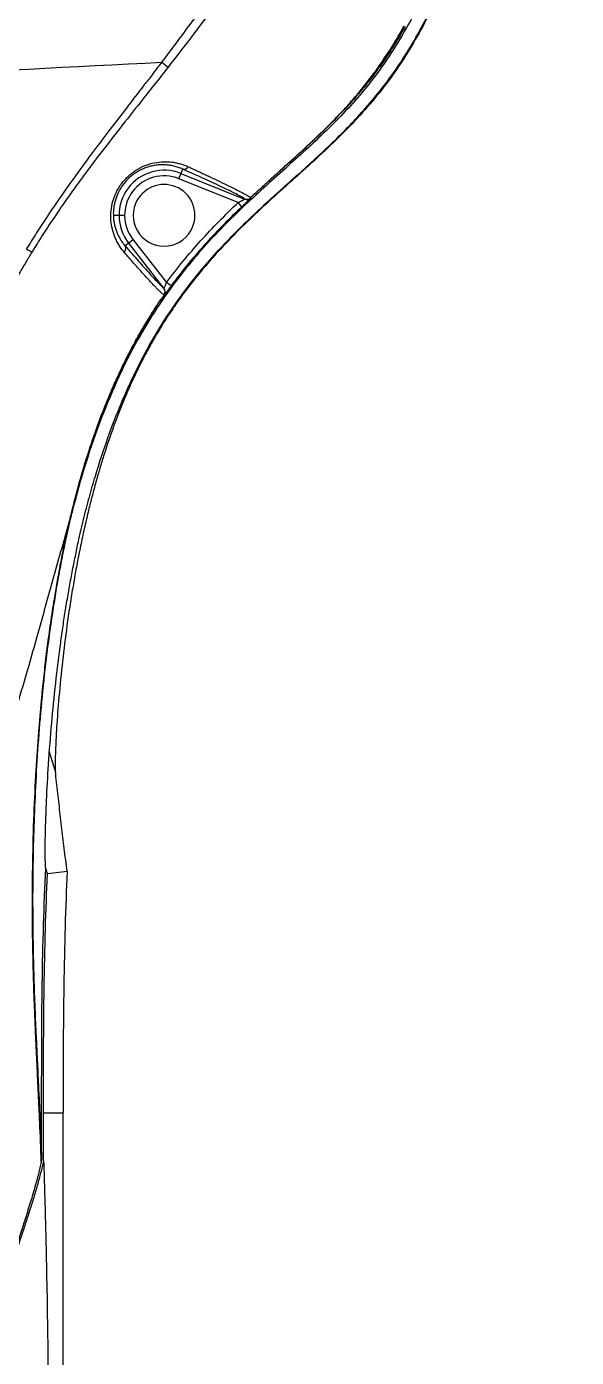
# Model space of a CAD drawing. Header units: millimetres. Extents: x -193 to 542, y 0 to 978.
# Drawn here: x 17.7 to 66.8, y 610.3 to 728.9 of the extents above; entities that cross this region are included whole.
import ezdxf

# ---------------------------------------------------------------- set-up
doc = ezdxf.new("R2010")
doc.units = ezdxf.units.MM

msp = doc.modelspace()

# ---------------------------------------------------------------- linework, layer by layer
at = {"color": 7, "linetype": 'Continuous', "lineweight": 25}
for p, q in [((29.8, 725.75), (30.36, 725.32)), ((31.31, 715.36), (31.66, 716.22)), ((31.5, 715.83), (37.17, 713.54)), ((36.6, 713.24), (31.31, 715.36)), ((36.94, 712.87), (36.6, 713.24)), ((26.48, 712.1), (25.48, 712.1)), ((27.23, 709.93), (26.53, 709.38)), ((29.98, 705.61), (26.84, 709.62)), ((27.23, 709.93), (30.22, 706.11)), ((30.63, 705.81), (30.22, 706.11)), ((20.31, 662.51), (19.78, 664.25)), ((19.6, 653.39), (19.44, 653.88)), ((18.91, 632.1), (19.08, 632.1)), ((19.08, 627.93), (19.08, 632.1)), ((19.25, 632.1), (21, 632.1)), ((19.25, 627.82), (19.25, 632.1)), ((21, 491.91), (21, 632.1))]:
    msp.add_line(p, q, dxfattribs=at)
at = {"color": 7, "linetype": 'Continuous', "lineweight": 25, "flags": 128}
for points in [[(37.17, 713.54), (37.17, 713.56), (37.17, 713.57)], [(37.69, 713.67), (37.7, 713.65), (37.7, 713.64)], [(21.35, 653.61), (20.37, 653.48), (19.6, 653.39)]]:
    msp.add_lwpolyline(points, dxfattribs=at)
at = {"color": 7, "linetype": 'Continuous', "lineweight": 25}
for centre, radius, start, end in [((30, 712.1), 4.02, 68.0651, 218.0651), ((30, 712.1), 3.52, 68.0651, 218.0651), ((31.75, 716.63), 0.424, 257.519, 333.2366), ((30, 712.1), 2.75, 337.4773, 157.4773), ((30, 712.1), 2.75, 157.4773, 337.4773), ((37.35, 714.03), 0.5, 248.2377, 312.8733), ((37.35, 714.03), 0.5, 248.1232, 312.8788), ((37.36, 714.01), 0.5, 248.1232, 312.886), ((24.25, 719.64), 12.39, 238.2724, 240.7997), ((26.14, 709.15), 0.451, 311.4728, 30.7457), ((29.59, 705.3), 0.5, 324.4963, 37.7271), ((29.6, 705.3), 0.498, 325.5976, 38.3895), ((29.59, 705.3), 0.504, 325.3736, 37.5733), ((27.37, 700.78), 0.0289, 280.3817, 311.2186), ((18.6, 632.11), 0.304, 335.0994, 357.8908), ((18.64, 631.36), 0.298, 334.7773, 357.8234)]:
    msp.add_arc(centre, radius, start, end, dxfattribs=at)
for points, knots in [([(29.8, 725.75), (31.16, 727.53), (32.49, 729.33), (34.42, 732.08), (35.05, 733), (36.29, 734.88), (36.89, 735.82), (38.64, 738.69), (39.72, 740.63), (41.72, 744.59), (42.63, 746.61), (44.24, 750.74), (44.95, 752.85), (45.86, 756.08), (46.13, 757.17), (46.63, 759.36), (46.85, 760.46), (47.24, 762.66), (47.42, 763.76), (47.64, 765.41), (47.71, 765.96), (47.84, 767.07), (47.9, 767.62), (48.05, 769.28), (48.15, 770.39), (48.34, 772.6), (49.22, 782.57), (50.09, 792.54), (51.64, 810.25), (52.42, 819.11), (53.39, 830.18), (53.59, 832.4), (53.88, 835.72), (53.98, 836.83), (54.17, 839.04), (54.27, 840.15), (54.42, 841.81), (54.46, 842.36), (54.55, 843.47), (54.58, 844.03), (54.65, 845.69), (54.67, 846.81), (54.63, 850.16), (54.48, 852.4), (54.13, 855.22), (54.05, 855.78), (53.87, 856.9), (53.59, 858.58), (53.23, 860.23), (52.43, 863.51), (51.77, 865.66), (50.22, 869.88), (49.32, 871.95), (47.79, 874.99), (47.25, 875.99), (46.12, 877.95), (45.52, 878.91), (43.67, 881.73), (42.34, 883.54), (39.46, 886.99), (37.92, 888.65), (35.46, 891.01), (34.61, 891.77), (32.89, 893.24), (32.02, 893.94), (29.33, 895.98), (27.47, 897.23), (23.6, 899.53), (21.6, 900.57), (17.44, 902.43), (15.33, 903.24), (8.9, 905.27), (4.49, 906.14), (-0.05, 906.5)], [0, 0, 0, 0, 0.03125, 0.03125, 0.046875, 0.046875, 0.0625, 0.0625, 0.09375, 0.09375, 0.125, 0.125, 0.15625, 0.15625, 0.171875, 0.171875, 0.1875, 0.1875, 0.203125, 0.203125, 0.210937, 0.210937, 0.21875, 0.21875, 0.234375, 0.234375, 0.25, 0.375, 0.375, 0.5, 0.5, 0.53125, 0.53125, 0.546875, 0.546875, 0.5625, 0.5625, 0.570312, 0.570312, 0.578125, 0.578125, 0.59375, 0.59375, 0.625, 0.625, 0.632812, 0.632812, 0.640625, 0.65625, 0.65625, 0.6875, 0.6875, 0.71875, 0.71875, 0.734375, 0.734375, 0.75, 0.75, 0.78125, 0.78125, 0.8125, 0.8125, 0.828125, 0.828125, 0.84375, 0.84375, 0.875, 0.875, 0.90625, 0.90625, 0.9375, 0.9375, 1, 1, 1, 1]), ([(0, 907.19), (0.25, 907.17), (0.75, 907.13), (1.49, 907.05), (2.23, 906.97), (2.96, 906.87), (3.69, 906.77), (4.41, 906.66), (5.13, 906.54), (5.84, 906.41), (6.55, 906.28), (7.25, 906.14), (7.95, 905.99), (8.64, 905.83), (9.32, 905.67), (10, 905.5), (10.68, 905.32), (11.35, 905.13), (12.01, 904.94), (12.67, 904.74), (13.32, 904.54), (13.97, 904.33), (14.61, 904.11), (15.24, 903.89), (15.87, 903.66), (16.5, 903.42), (17.12, 903.18), (17.73, 902.94), (18.34, 902.69), (18.94, 902.43), (19.54, 902.16), (20.13, 901.9), (20.72, 901.62), (21.3, 901.35), (21.87, 901.06), (22.44, 900.77), (23.01, 900.48), (23.57, 900.18), (24.12, 899.88), (24.67, 899.57), (25.21, 899.26), (27.46, 897.94), (31.33, 895.34), (36.48, 890.99), (41.21, 885.99), (44.97, 880.96), (48.08, 875.83), (50.76, 870.32), (53.26, 863.27), (54.61, 856.79), (55.14, 851.59), (55.26, 849.04), (55.28, 847.37), (55.28, 846.48), (55.26, 845.65), (55.23, 844.52), (55.16, 843.17), (55.01, 841.39), (54.82, 839.2), (54.57, 836.3), (54.23, 832.51), (53.68, 826.11), (52.91, 817.4), (51.98, 806.7), (51.04, 795.99), (50.11, 785.29), (49.4, 777.27), (48.96, 772.17), (48.76, 769.94), (48.6, 768.04), (48.44, 766.23), (48.17, 764.01), (47.76, 761.19), (47.12, 757.88), (46.41, 754.99), (45.7, 752.54), (45.01, 750.42), (43.98, 747.6), (42.51, 744.16), (40.49, 740.18), (38.45, 736.68), (36.42, 733.53), (34.61, 730.92), (32.57, 728.15), (31.18, 726.37), (30.36, 725.32)], [0, 0, 0, 0, 0.003478, 0.006936, 0.010374, 0.013793, 0.017193, 0.020575, 0.023938, 0.027283, 0.03061, 0.033919, 0.037211, 0.040486, 0.043744, 0.046986, 0.050211, 0.05342, 0.056613, 0.05979, 0.062951, 0.066098, 0.069228, 0.072344, 0.075445, 0.078532, 0.081604, 0.084662, 0.087706, 0.090737, 0.093754, 0.096757, 0.099748, 0.102726, 0.10569, 0.108643, 0.111583, 0.114511, 0.117426, 0.12033, 0.123222, 0.126103, 0.156602, 0.187693, 0.219461, 0.251947, 0.274518, 0.302671, 0.336882, 0.378, 0.394092, 0.409436, 0.413426, 0.417228, 0.421721, 0.425004, 0.432822, 0.440536, 0.44978, 0.46331, 0.480915, 0.502654, 0.552433, 0.602108, 0.651798, 0.701479, 0.751127, 0.763549, 0.772542, 0.782186, 0.789951, 0.797722, 0.813288, 0.829411, 0.844556, 0.854501, 0.86483, 0.875545, 0.896066, 0.916668, 0.937448, 0.952244, 0.96872, 0.981458, 1, 1, 1, 1]), ([(65.57, 781.15), (65.48, 780.15), (65.39, 779.18), (65.18, 777.15), (65.06, 776.08), (64.62, 772.75), (64.26, 770.37), (62.95, 762.9), (61.78, 757.51), (59.67, 749.55), (58.91, 746.91), (57.26, 741.81), (56.38, 739.35), (54.54, 734.71), (53.56, 732.54), (52.06, 729.6), (51.55, 728.68), (50.52, 726.96), (50.01, 726.17), (48.42, 723.93), (47.33, 722.62), (45.05, 720.19), (43.87, 719.06), (41.42, 716.82), (40.17, 715.71), (37.61, 713.39), (36.32, 712.18), (33.73, 709.51), (32.45, 708.05), (29.95, 704.78), (28.75, 702.97), (26.47, 698.89), (25.41, 696.62), (23.44, 691.51), (22.55, 688.68), (21.75, 685.49)], [0, 0, 0, 0, 0.03125, 0.03125, 0.0625, 0.0625, 0.125, 0.125, 0.25, 0.25, 0.3125, 0.3125, 0.375, 0.375, 0.4375, 0.4375, 0.46875, 0.46875, 0.5, 0.5, 0.5625, 0.5625, 0.625, 0.625, 0.6875, 0.6875, 0.75, 0.75, 0.8125, 0.8125, 0.875, 0.875, 0.9375, 0.9375, 1, 1, 1, 1]), ([(66.77, 781.04), (66.61, 779.2), (66.43, 777.36), (65.97, 773.7), (65.7, 771.87), (64.82, 766.43), (64.13, 762.82), (62.53, 755.66), (61.64, 752.11), (60.12, 746.81), (59.58, 745.05), (58.43, 741.56), (57.82, 739.82), (56.51, 736.36), (55.8, 734.63), (54.28, 731.27), (53.46, 729.63), (52.12, 727.27), (51.65, 726.5), (50.67, 725), (50.15, 724.27), (48.52, 722.14), (47.32, 720.81), (44.79, 718.26), (43.46, 717.04), (40.77, 714.62), (39.41, 713.42), (36.79, 710.94), (35.53, 709.67), (33.15, 707), (32.05, 705.61), (31.05, 704.17)], [0, 0, 0, 0, 0.0625, 0.0625, 0.125, 0.125, 0.25, 0.25, 0.375, 0.375, 0.4375, 0.4375, 0.5, 0.5, 0.5625, 0.5625, 0.625, 0.625, 0.65625, 0.65625, 0.6875, 0.6875, 0.75, 0.75, 0.8125, 0.8125, 0.875, 0.875, 0.9375, 0.9375, 1, 1, 1, 1]), ([(23.87, 688.85), (24.59, 691.25), (25.37, 693.41), (27.03, 697.37), (27.92, 699.16), (30.72, 704.06), (32.76, 706.7), (35.91, 710.13), (36.97, 711.18), (39.09, 713.19), (40.15, 714.14), (42.25, 716.02), (43.29, 716.95), (45.32, 718.86), (46.31, 719.84), (48.25, 721.94), (49.19, 723.07), (50.57, 724.95), (51.02, 725.61), (51.91, 727.01), (52.35, 727.75), (54.52, 731.67), (56.16, 735.44), (59.14, 743.62), (60.48, 748.03), (62.81, 756.95), (63.8, 761.45), (64.6, 765.7)], [0, 0, 0, 0, 0.0625, 0.0625, 0.125, 0.125, 0.25, 0.25, 0.3125, 0.3125, 0.375, 0.375, 0.4375, 0.4375, 0.5, 0.5, 0.5625, 0.5625, 0.59375, 0.59375, 0.625, 0.625, 0.75, 0.75, 0.875, 0.875, 1, 1, 1, 1]), ([(37.69, 713.67), (37.83, 713.8), (38.21, 714.15), (38.93, 714.81), (39.88, 715.67), (40.94, 716.62), (42.32, 717.87), (43.77, 719.22), (45.15, 720.59), (46.16, 721.66), (46.96, 722.56), (47.78, 723.54), (48.58, 724.56), (49.37, 725.68), (50.05, 726.7), (50.62, 727.62), (51.06, 728.37), (51.3, 728.8), (51.39, 728.98)], [0, 0, 0, 0, 0.028242, 0.074549, 0.141262, 0.215174, 0.281604, 0.41165, 0.501498, 0.563844, 0.62605, 0.675837, 0.750261, 0.813419, 0.874718, 0.928667, 0.970449, 1, 1, 1, 1]), ([(51.49, 728.92), (51.37, 728.73), (51.12, 728.28), (50.7, 727.57), (50.22, 726.8), (49.57, 725.82), (48.9, 724.89), (48.22, 724.01), (47.66, 723.31), (46.93, 722.46), (45.92, 721.34), (44.48, 719.88), (43.01, 718.49), (41.76, 717.35), (40.88, 716.56), (40.11, 715.87), (39.36, 715.19), (38.57, 714.47), (38.01, 713.96), (37.69, 713.67)], [0, 0, 0, 0, 0.033163, 0.074093, 0.119856, 0.164247, 0.244817, 0.285679, 0.325832, 0.375481, 0.447742, 0.544703, 0.672099, 0.741349, 0.790232, 0.844511, 0.890633, 0.936775, 1, 1, 1, 1]), ([(17.74, 709.1), (17.89, 709.33), (18.18, 709.81), (18.63, 710.52), (19.1, 711.24), (19.57, 711.95), (20.06, 712.68), (20.86, 713.84), (22.02, 715.48), (23.51, 717.52), (25.07, 719.59), (26.64, 721.63), (27.95, 723.33), (29, 724.69), (29.52, 725.38), (29.8, 725.75)], [0, 0, 0, 0, 0.040617, 0.081657, 0.12313, 0.165043, 0.207405, 0.250226, 0.371484, 0.500082, 0.618433, 0.749998, 0.874993, 0.932084, 1, 1, 1, 1]), ([(30.36, 725.32), (30.04, 724.91), (29.32, 723.99), (28.11, 722.46), (26.6, 720.55), (24.91, 718.4), (23.36, 716.37), (22.1, 714.65), (21.08, 713.21), (20.09, 711.76), (19.13, 710.3), (18.51, 709.31), (18.21, 708.82)], [0, 0, 0, 0, 0.07585, 0.171118, 0.285634, 0.431389, 0.571341, 0.658054, 0.744259, 0.829979, 0.915223, 1, 1, 1, 1]), ([(26.44, 708.81), (26.4, 708.87), (26.31, 708.97), (26.18, 709.14), (26.06, 709.31), (25.95, 709.49), (25.84, 709.68), (25.67, 710.01), (25.47, 710.51), (25.29, 711.25), (25.22, 712.05), (25.31, 712.93), (25.56, 713.83), (26.02, 714.72), (26.67, 715.5), (27.45, 716.13), (28.29, 716.56), (29.14, 716.81), (29.97, 716.9), (30.61, 716.87), (31.11, 716.78), (31.46, 716.69), (31.8, 716.58), (32.02, 716.49), (32.13, 716.44)], [0, 0, 0, 0, 0.021466, 0.0426, 0.063418, 0.083935, 0.104171, 0.124146, 0.188499, 0.248829, 0.313921, 0.373888, 0.436531, 0.499116, 0.561665, 0.624328, 0.687051, 0.749718, 0.810379, 0.874604, 0.904885, 0.935825, 0.967507, 1, 1, 1, 1]), ([(31.66, 716.22), (31.6, 716.25), (31.47, 716.3), (31.28, 716.37), (31.08, 716.43), (30.88, 716.49), (30.68, 716.53), (30.48, 716.56), (30.28, 716.59), (30.08, 716.6), (29.88, 716.6), (29.68, 716.6), (29.48, 716.59), (29.28, 716.57), (29.09, 716.53), (28.89, 716.5), (28.71, 716.45), (28.52, 716.39), (28.34, 716.33), (28.16, 716.26), (27.98, 716.18), (27.76, 716.07), (27.49, 715.91), (27.17, 715.69), (26.88, 715.44), (26.62, 715.17), (26.37, 714.88), (26.16, 714.57), (25.97, 714.24), (25.81, 713.9), (25.68, 713.55), (25.58, 713.19), (25.51, 712.83), (25.47, 712.46), (25.47, 712.22), (25.48, 712.1)], [0, 0, 0, 0, 0.030822, 0.060974, 0.090461, 0.119291, 0.147472, 0.175012, 0.20192, 0.228206, 0.25388, 0.278954, 0.303439, 0.327349, 0.350697, 0.373499, 0.39577, 0.417529, 0.438793, 0.459584, 0.479922, 0.499831, 0.538905, 0.576953, 0.614211, 0.650931, 0.687375, 0.723811, 0.76051, 0.797733, 0.835735, 0.874752, 0.915005, 0.956694, 1, 1, 1, 1]), ([(37.17, 713.57), (37.14, 713.6), (37.07, 713.65), (36.86, 713.77), (36.72, 713.85), (36.23, 714.11), (35.8, 714.32), (34.79, 714.8), (34.22, 715.06), (33, 715.62), (32.35, 715.91), (31.66, 716.22)], [0, 0, 0, 0, 0.125, 0.125, 0.25, 0.25, 0.5, 0.5, 0.75, 0.75, 1, 1, 1, 1]), ([(32.13, 716.44), (32.26, 716.38), (32.53, 716.26), (32.93, 716.07), (33.33, 715.89), (33.72, 715.7), (34.28, 715.44), (35.01, 715.1), (35.82, 714.7), (36.54, 714.34), (37.03, 714.09), (37.34, 713.91), (37.51, 713.81), (37.61, 713.74), (37.66, 713.7), (37.68, 713.68), (37.69, 713.67)], [0, 0, 0, 0, 0.0476186, 0.0964915, 0.1465292, 0.1976352, 0.249706, 0.3676279, 0.4994858, 0.6262118, 0.7488549, 0.8145819, 0.8893129, 0.9287363, 0.9655992, 1, 1, 1, 1]), ([(30.22, 706.11), (31.17, 707.4), (32.18, 708.63), (34.32, 711), (35.44, 712.13), (36.6, 713.24)], [0, 0, 0, 0, 0.5, 0.5, 1, 1, 1, 1]), ([(36.6, 713.24), (36.62, 713.25), (36.68, 713.28), (36.76, 713.31), (36.83, 713.35), (36.88, 713.38), (36.94, 713.4), (37, 713.44), (37.07, 713.47), (37.13, 713.51), (37.17, 713.53), (37.17, 713.54), (37.17, 713.54)], [0, 0, 0, 0, 0.1062586, 0.2032613, 0.2910345, 0.3696151, 0.4390547, 0.4994294, 0.6408886, 0.7694747, 0.8879911, 1, 1, 1, 1]), ([(37.7, 713.64), (37.7, 713.64), (37.7, 713.63), (37.69, 713.62), (37.67, 713.59), (37.63, 713.56), (37.57, 713.49), (37.47, 713.39), (37.36, 713.27), (37.23, 713.15), (37.09, 713.01), (36.99, 712.92), (36.94, 712.87)], [0, 0, 0, 0, 0.062742, 0.12494, 0.187359, 0.25076, 0.37443, 0.500491, 0.624202, 0.750121, 0.874577, 1, 1, 1, 1]), ([(25.48, 712.1), (25.48, 712.04), (25.48, 711.92), (25.5, 711.74), (25.52, 711.56), (25.55, 711.38), (25.59, 711.21), (25.64, 711.03), (25.69, 710.86), (25.75, 710.69), (25.84, 710.47), (25.96, 710.21), (26.12, 709.92), (26.31, 709.64), (26.46, 709.47), (26.53, 709.38)], [0, 0, 0, 0, 0.050565, 0.10235, 0.155389, 0.209718, 0.265368, 0.322367, 0.380742, 0.440519, 0.501721, 0.616965, 0.738367, 0.866018, 1, 1, 1, 1]), ([(36.94, 712.87), (35.88, 711.86), (34.81, 710.79), (32.69, 708.46), (31.64, 707.2), (30.63, 705.81)], [0, 0, 0, 0, 0.5, 0.5, 1, 1, 1, 1]), ([(18.21, 708.82), (18.04, 708.54), (17.66, 707.91), (17.03, 706.85), (16.3, 705.56), (15.46, 704.03), (14.66, 702.46), (13.83, 700.75), (13.03, 698.97), (12.29, 697.17), (10.97, 693.73), (9.34, 688.54), (8.12, 682.89), (7.35, 678.12), (6.88, 674.33), (6.55, 670.48), (6.36, 666.94), (6.26, 663.67), (6.23, 660.6), (6.25, 658.36), (6.27, 656.83), (6.28, 655.68), (6.28, 654.58), (6.28, 653.92), (6.28, 653.61)], [0, 0, 0, 0, 0.016456, 0.037197, 0.06223, 0.091567, 0.125232, 0.151709, 0.187614, 0.224077, 0.250059, 0.375014, 0.500077, 0.546025, 0.624258, 0.698536, 0.749016, 0.812301, 0.874546, 0.916513, 0.937213, 0.961168, 0.982099, 1, 1, 1, 1]), ([(29.99, 705.01), (29.98, 705.02), (29.96, 705.03), (29.92, 705.07), (29.87, 705.1), (29.81, 705.15), (29.75, 705.2), (29.68, 705.27), (29.61, 705.34), (29.53, 705.41), (29.44, 705.5), (29.35, 705.59), (29.25, 705.69), (29.14, 705.8), (29.03, 705.92), (28.91, 706.04), (28.79, 706.18), (28.55, 706.43), (28.18, 706.84), (27.71, 707.36), (27.27, 707.86), (26.88, 708.31), (26.59, 708.64), (26.44, 708.81)], [0, 0, 0, 0, 0.026911, 0.054377, 0.082405, 0.111003, 0.140176, 0.169929, 0.200261, 0.231173, 0.262663, 0.294724, 0.327353, 0.36054, 0.394279, 0.428559, 0.463369, 0.498696, 0.618588, 0.749318, 0.824908, 0.908624, 1, 1, 1, 1]), ([(26.53, 709.38), (26.94, 708.91), (27.33, 708.46), (28.05, 707.64), (28.38, 707.26), (28.99, 706.59), (29.26, 706.3), (29.71, 705.84), (29.88, 705.67), (29.98, 705.61)], [0, 0, 0, 0, 0.25, 0.25, 0.5, 0.5, 0.75, 0.75, 1, 1, 1, 1]), ([(29.99, 705.61), (29.99, 705.61), (30, 705.61), (30.01, 705.63), (30.02, 705.66), (30.04, 705.69), (30.06, 705.73), (30.09, 705.79), (30.12, 705.87), (30.17, 705.98), (30.2, 706.06), (30.22, 706.11)], [0, 0, 0, 0, 0.076437, 0.155178, 0.236593, 0.321017, 0.408753, 0.500068, 0.63228, 0.798866, 1, 1, 1, 1]), ([(27.38, 700.75), (27.48, 700.95), (27.69, 701.33), (28.01, 701.88), (28.32, 702.41), (28.62, 702.9), (28.95, 703.42), (29.31, 703.98), (29.67, 704.53), (29.91, 704.87), (30, 705.01)], [0, 0, 0, 0, 0.133662, 0.261614, 0.38381, 0.500213, 0.606893, 0.750055, 0.900415, 1, 1, 1, 1]), ([(30.01, 705.01), (29.89, 704.83), (29.64, 704.47), (29.28, 703.94), (28.95, 703.42), (28.53, 702.74), (28, 701.85), (27.59, 701.13), (27.39, 700.76)], [0, 0, 0, 0, 0.133598, 0.261447, 0.383326, 0.499009, 0.747002, 1, 1, 1, 1]), ([(30.63, 705.81), (30.61, 705.79), (30.57, 705.74), (30.52, 705.67), (30.47, 705.6), (30.4, 705.51), (30.32, 705.4), (30.23, 705.28), (30.15, 705.18), (30.09, 705.1), (30.04, 705.04), (30.02, 705.02), (30.01, 705.01)], [0, 0, 0, 0, 0.06279, 0.125204, 0.1877, 0.250734, 0.375923, 0.500157, 0.625313, 0.750073, 0.875091, 1, 1, 1, 1]), ([(31.05, 704.17), (30.96, 704.04), (30.78, 703.78), (30.51, 703.38), (30.25, 702.98), (29.99, 702.58), (29.74, 702.17), (29.49, 701.75), (29.24, 701.33), (28.99, 700.91), (28.75, 700.48), (28.51, 700.04), (27.95, 698.99), (27.11, 697.27), (26.11, 694.93), (25.21, 692.53), (24.57, 690.56), (24.09, 688.93), (23.76, 687.76), (23.44, 686.54), (23.25, 685.74), (23.14, 685.31)], [0, 0, 0, 0, 0.022034, 0.044191, 0.066482, 0.088917, 0.111502, 0.13425, 0.157167, 0.180266, 0.203553, 0.227038, 0.25073, 0.372031, 0.500932, 0.619751, 0.749931, 0.809784, 0.874903, 0.932787, 1, 1, 1, 1]), ([(21.54, 684.74), (21.6, 684.96), (21.71, 685.43), (21.89, 686.18), (22.1, 687), (22.34, 687.9), (22.74, 689.33), (23.26, 691.01), (23.94, 693.03), (24.65, 694.91), (25.29, 696.46), (25.82, 697.65), (26.23, 698.52), (26.75, 699.58), (27.16, 700.34), (27.38, 700.75)], [0, 0, 0, 0, 0.040748, 0.086176, 0.136264, 0.191, 0.250379, 0.397772, 0.500604, 0.623781, 0.750111, 0.794177, 0.85046, 0.919037, 1, 1, 1, 1]), ([(27.39, 700.76), (27.29, 700.56), (27.08, 700.18), (26.77, 699.59), (26.47, 698.98), (26.17, 698.36), (25.87, 697.73), (25.4, 696.67), (24.78, 695.2), (24.05, 693.28), (23.39, 691.35), (22.85, 689.61), (22.41, 688.09), (22.07, 686.78), (21.85, 685.92), (21.75, 685.49)], [0, 0, 0, 0, 0.039734, 0.080203, 0.121431, 0.163444, 0.206268, 0.249929, 0.374626, 0.499428, 0.626743, 0.749616, 0.835079, 0.918624, 1, 1, 1, 1]), ([(21.94, 681.02), (21.99, 681.25), (22.08, 681.7), (22.22, 682.36), (22.38, 683.12), (22.58, 683.98), (22.81, 684.98), (23.06, 685.97), (23.33, 686.97), (23.59, 687.93), (23.78, 688.55), (23.87, 688.85)], [0, 0, 0, 0, 0.087867, 0.171202, 0.250147, 0.378514, 0.499916, 0.632654, 0.760052, 0.882402, 1, 1, 1, 1]), ([(7.02, 645.06), (7.11, 645.25), (7.31, 645.64), (7.62, 646.23), (7.95, 646.87), (8.3, 647.53), (8.68, 648.24), (9.07, 648.99), (9.72, 650.24), (10.65, 652.09), (12.1, 655.2), (13.83, 659.31), (15.41, 663.69), (16.68, 667.67), (17.69, 671.05), (18.59, 674.19), (19.38, 677.05), (20.09, 679.58), (20.8, 682.15), (21.3, 683.87), (21.54, 684.74)], [0, 0, 0, 0, 0.0148658, 0.0307098, 0.0475473, 0.0653947, 0.0842698, 0.1041919, 0.1251826, 0.1842749, 0.2503338, 0.3680937, 0.5001015, 0.5799747, 0.6632237, 0.749982, 0.8111395, 0.8732124, 0.9362019, 1, 1, 1, 1]), ([(18.88, 631.98), (18.87, 632.19), (18.85, 632.62), (18.82, 633.25), (18.79, 633.87), (18.76, 634.49), (18.73, 635.11), (18.7, 635.72), (18.68, 636.33), (18.65, 636.95), (18.62, 637.56), (18.59, 638.17), (18.56, 638.79), (18.53, 639.4), (18.51, 640.03), (18.48, 640.65), (18.46, 641.28), (18.43, 641.92), (18.38, 643.24), (18.32, 645.28), (18.27, 648.01), (18.25, 651.03), (18.28, 654.5), (18.38, 658.49), (18.57, 662.4), (18.8, 665.81), (19.03, 668.55), (19.26, 670.81), (19.49, 672.75), (19.74, 674.75), (19.99, 676.45), (20.31, 678.51), (20.64, 680.37), (21.02, 682.33), (21.31, 683.69), (21.51, 684.54), (21.6, 684.93)], [0, 0, 0, 0, 0.014283, 0.028621, 0.043012, 0.057455, 0.071953, 0.086504, 0.10111, 0.115769, 0.130483, 0.145249, 0.160069, 0.17494, 0.189862, 0.204834, 0.219855, 0.234924, 0.250039, 0.312795, 0.375058, 0.42801, 0.500191, 0.578442, 0.646398, 0.70319, 0.748819, 0.780289, 0.811662, 0.841037, 0.874407, 0.890963, 0.937193, 0.96076, 0.981707, 1, 1, 1, 1]), ([(21.7, 685.3), (21.64, 685.04), (21.51, 684.5), (21.33, 683.7), (21.16, 682.9), (20.99, 682.09), (20.83, 681.28), (20.68, 680.46), (20.53, 679.65), (20.38, 678.82), (20.25, 678), (19.94, 676.09), (19.53, 673.13), (19.1, 669.18), (18.77, 665.34), (18.54, 661.62), (18.39, 658.05), (18.3, 654.67), (18.27, 651.43), (18.29, 648.41), (18.34, 645.5), (18.42, 642.75), (18.51, 640.52), (18.59, 638.78), (18.66, 637.42), (18.72, 636.11), (18.78, 634.91), (18.82, 633.9), (18.87, 632.99), (18.89, 632.39), (18.91, 632.1)], [0, 0, 0, 0, 0.012199, 0.024469, 0.036811, 0.049221, 0.061698, 0.074239, 0.086842, 0.099504, 0.112224, 0.124997, 0.188198, 0.250125, 0.31246, 0.375039, 0.436686, 0.499126, 0.560294, 0.624407, 0.68433, 0.749607, 0.812202, 0.843513, 0.874824, 0.910046, 0.937426, 0.959713, 0.980572, 1, 1, 1, 1]), ([(23.14, 685.31), (23.08, 685.05), (22.96, 684.54), (22.79, 683.78), (22.63, 683.01), (22.47, 682.25), (22.32, 681.49), (22.17, 680.74), (22.04, 679.98), (21.91, 679.23), (21.63, 677.6), (21.27, 675.14), (20.88, 671.88), (20.58, 668.84), (20.41, 666.49), (20.33, 664.89), (20.3, 664.05), (20.29, 663.55), (20.28, 663.26), (20.29, 663.02), (20.29, 662.81), (20.3, 662.64), (20.3, 662.55), (20.31, 662.51)], [0, 0, 0, 0, 0.027687, 0.055406, 0.083148, 0.1109, 0.138652, 0.166392, 0.19411, 0.221794, 0.249432, 0.376179, 0.498516, 0.628749, 0.748451, 0.813272, 0.874199, 0.896211, 0.917727, 0.938802, 0.959494, 0.979869, 1, 1, 1, 1]), ([(19.42, 654.37), (19.41, 654.39), (19.41, 654.45), (19.41, 654.56), (19.4, 654.67), (19.4, 654.79), (19.4, 654.92), (19.4, 655.06), (19.4, 655.21), (19.4, 655.37), (19.4, 655.54), (19.4, 655.72), (19.4, 655.91), (19.4, 656.11), (19.4, 656.32), (19.41, 656.67), (19.42, 657.2), (19.44, 657.92), (19.47, 658.71), (19.53, 660.28), (19.66, 662.81), (19.92, 666.3), (20.27, 669.94), (20.62, 672.87), (20.93, 675.1), (21.15, 676.59), (21.4, 678.08), (21.66, 679.55), (21.85, 680.54), (21.94, 681.02)], [0, 0, 0, 0, 0.008079, 0.016261, 0.024558, 0.03298, 0.041537, 0.05024, 0.059096, 0.068114, 0.077302, 0.086665, 0.09621, 0.105942, 0.115867, 0.125988, 0.155226, 0.185856, 0.217918, 0.251432, 0.370409, 0.500831, 0.623704, 0.749806, 0.800468, 0.850856, 0.900931, 0.950657, 1, 1, 1, 1]), ([(21.35, 653.61), (21.31, 653.95), (21.22, 654.64), (21.1, 655.66), (20.98, 656.66), (20.86, 657.66), (20.74, 658.65), (20.63, 659.63), (20.52, 660.6), (20.41, 661.56), (20.34, 662.2), (20.31, 662.51)], [0, 0, 0, 0, 0.11089, 0.221834, 0.332832, 0.443886, 0.554996, 0.666161, 0.777384, 0.888663, 1, 1, 1, 1]), ([(19.08, 632.1), (19.08, 635.98), (19.08, 639.86), (19.19, 647.18), (19.29, 650.63), (19.44, 653.88)], [0, 0, 0, 0, 0.5, 0.5, 1, 1, 1, 1]), ([(19.25, 632.1), (19.25, 635.88), (19.25, 639.66), (19.36, 646.82), (19.45, 650.2), (19.6, 653.39)], [0, 0, 0, 0, 0.5, 0.5, 1, 1, 1, 1]), ([(21.35, 653.61), (21.21, 650.4), (21.11, 647), (21, 639.77), (21, 635.94), (21, 632.1)], [0, 0, 0, 0, 0.5, 0.5, 1, 1, 1, 1]), ([(19.25, 627.82), (19.21, 627.64), (19.13, 627.28), (18.99, 626.75), (18.85, 626.2), (18.7, 625.65), (18.54, 625.09), (18.37, 624.53), (18.19, 623.96), (18.01, 623.38), (17.82, 622.79), (17.62, 622.19), (17.43, 621.58), (17.22, 620.97), (17.01, 620.34), (16.69, 619.38), (16.27, 618.09), (15.75, 616.47), (15.24, 614.85), (14.76, 613.23), (14.47, 612.14), (14.32, 611.6)], [0, 0, 0, 0, 0.0322122, 0.064887, 0.0980468, 0.1317125, 0.1659036, 0.200639, 0.2359366, 0.2718137, 0.3082845, 0.3453609, 0.3830547, 0.4213774, 0.4603402, 0.4999543, 0.6003682, 0.7006499, 0.8007313, 0.9005563, 1, 1, 1, 1]), ([(19.05, 627.71), (19.01, 627.54), (18.93, 627.19), (18.79, 626.64), (18.64, 626.06), (18.47, 625.45), (18.29, 624.82), (18.01, 623.89), (17.57, 622.5), (16.98, 620.65), (16.38, 618.8), (15.87, 617.22), (15.47, 615.93), (15.12, 614.76), (14.9, 613.99), (14.8, 613.62)], [0, 0, 0, 0, 0.036229, 0.0746296, 0.1152089, 0.1579729, 0.2029268, 0.2500748, 0.3539561, 0.5000563, 0.64608, 0.7500486, 0.8379732, 0.9212877, 1, 1, 1, 1]), ([(19.05, 627.71), (19.06, 627.74), (19.08, 627.82), (19.08, 627.89), (19.08, 627.93)], [0, 0, 0, 0, 0.38989, 1, 1, 1, 1]), ([(19.25, 627.82), (19.26, 627.64), (19.27, 627.29), (19.29, 626.76), (19.31, 626.24), (19.32, 625.71), (19.34, 625.19), (19.35, 624.67), (19.38, 623.67), (19.42, 622.16), (19.49, 619.39), (19.56, 615.72), (19.63, 611.07), (19.68, 606.15), (19.72, 601.96), (19.74, 598.53), (19.75, 596.13), (19.76, 593.65), (19.76, 592.02), (19.77, 591.1)], [0, 0, 0, 0, 0.018128, 0.036005, 0.053635, 0.071021, 0.088165, 0.10507, 0.121741, 0.183655, 0.245759, 0.369773, 0.495988, 0.620352, 0.752232, 0.814892, 0.878521, 0.931472, 1, 1, 1, 1])]:
    msp.add_open_spline(points, degree=3, knots=knots, dxfattribs=at)
for points in [[(-65.36, 720.51), (-33.65, 722.43), (-1.93, 724.15), (29.8, 725.75)], [(37.17, 713.57), (37.17, 713.57), (37.17, 713.57), (37.17, 713.57)], [(37.69, 713.67), (37.69, 713.67), (37.69, 713.67), (37.69, 713.67)], [(29.98, 705.61), (29.98, 705.61), (29.99, 705.61), (29.99, 705.6)], [(29.99, 705.6), (29.99, 705.6), (29.99, 705.6), (29.99, 705.61)], [(30, 705.01), (30, 705.01), (30, 705.01), (29.99, 705.01)], [(30.01, 705.01), (30.01, 705.01), (30.01, 705.01), (30, 705.01)], [(21.54, 684.74), (21.56, 684.8), (21.58, 684.87), (21.6, 684.93)], [(21.6, 684.93), (21.58, 684.87), (21.56, 684.8), (21.54, 684.74)], [(21.7, 685.3), (21.67, 685.18), (21.64, 685.05), (21.6, 684.93)], [(21.75, 685.49), (21.73, 685.43), (21.72, 685.37), (21.7, 685.3)], [(19.44, 653.88), (19.43, 654.05), (19.43, 654.21), (19.42, 654.37)], [(18.91, 631.23), (18.9, 631.49), (18.89, 631.74), (18.88, 631.98)], [(18.91, 632.1), (18.92, 631.85), (18.93, 631.6), (18.94, 631.35)], [(19.05, 627.71), (19.01, 628.93), (18.96, 630.1), (18.91, 631.23)], [(18.94, 631.35), (18.99, 630.25), (19.03, 629.12), (19.08, 627.93)]]:
    msp.add_open_spline(points, degree=3, dxfattribs=at)

doc.saveas('drawing.dxf')
